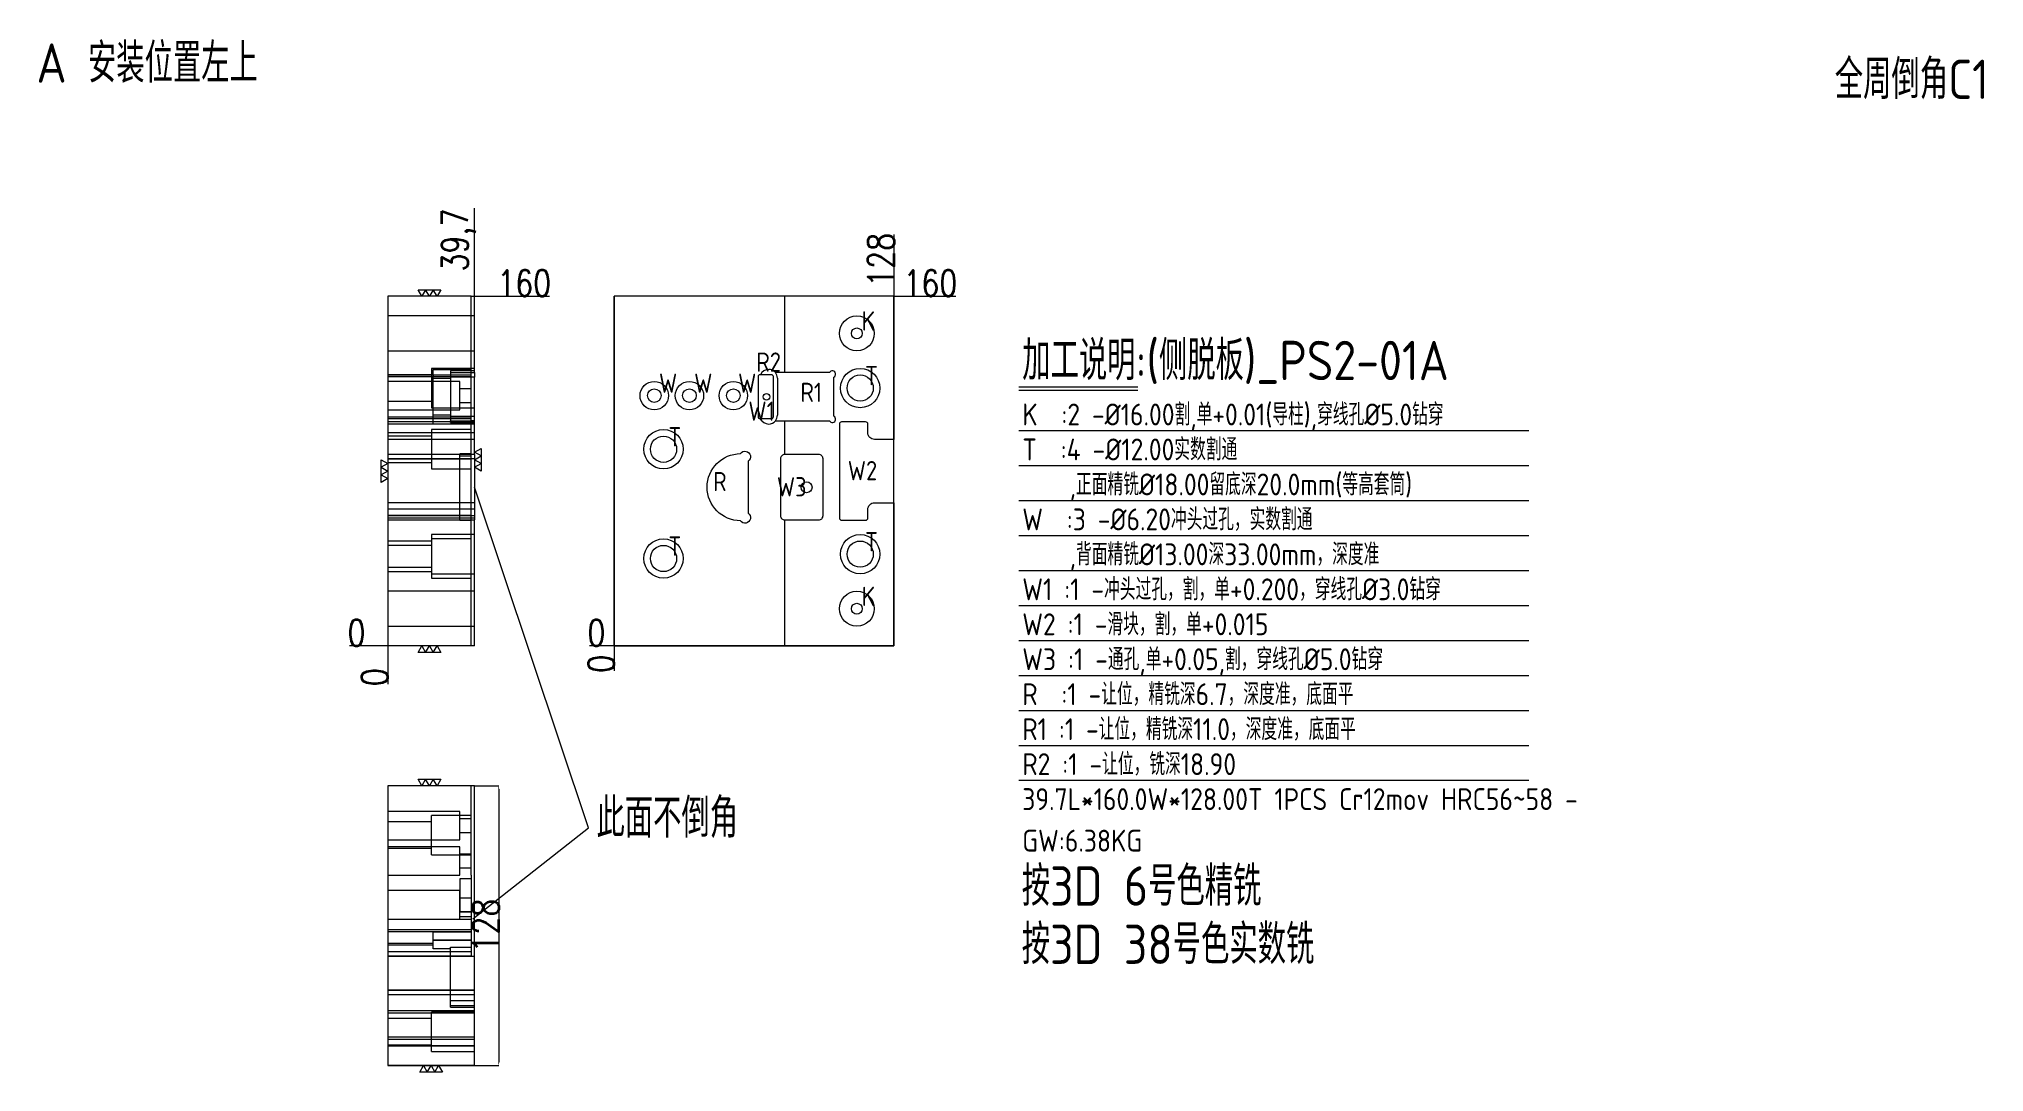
# Model space of a CAD drawing. Header units: millimetres. Extents: x 7004 to 7894, y 29038 to 29511.
import ezdxf

# ---------------------------------------------------------------- set-up
doc = ezdxf.new("R2010")
doc.units = ezdxf.units.MM
doc.linetypes.add('DASHED', pattern=[0])
doc.layers.add('151', color=7, linetype='Continuous', true_color=0xffffff)
doc.layers.add('DIE', color=20, linetype='Continuous', lineweight=20)
doc.layers.add('DIM', color=4, linetype='Continuous', lineweight=20)
doc.layers.add('PS2', color=7, linetype='Continuous')
doc.layers.add('PS2_W', color=1, linetype='Continuous')
doc.styles.add('gbenor', font='gbenor.shx', dxfattribs={"bigfont": 'gbcbig.shx'})
doc.styles.add('TXT', font='txt.shx', dxfattribs={"width": 0.8, "bigfont": 'ctxt.shx'})
doc.dimstyles.new('零件', dxfattribs={"dimscale": 1.5, "dimtxt": 8, "dimasz": 1, "dimexe": 0, "dimexo": 0, "dimgap": 0, "dimtad": 1, "dimtxsty": 'TXT', "dimcen": 0, "dimclrd": 252, "dimclre": 252, "dimclrt": 4, "dimazin": 3, "dimtp": 0.001, "dimtm": 0.001, "dimtfac": 1, "dimtmove": 0, "dimatfit": 3, "dimlwd": 5, "dimlwe": 5})

# ---------------------------------------------------------------- blocks, each defined once
blk = doc.blocks.new('*D1107')
at = {"layer": 'Defpoints', "color": 0}
for p in [(7203.2, 29392.78), (7214.3, 29392.78), (7163.5, 29232.78)]:
    blk.add_point(p, dxfattribs=at)
at = {"layer": 'DIM', "color": 252, "lineweight": 5}
blk.add_line((7203.2, 29392.78), (7237.61, 29392.78), dxfattribs=at)
at = {"layer": 'DIM', "color": 4, "lineweight": 5, "insert": (7225.95, 29398.78), "char_height": 12, "attachment_point": 5, "style": 'TXT'}
blk.add_mtext('160', dxfattribs=at)
blk = doc.blocks.new('*D1108')
at = {"layer": 'Defpoints', "color": 0}
for p in [(7152.4, 29232.78), (7163.5, 29232.78), (7163.5, 29232.78)]:
    blk.add_point(p, dxfattribs=at)
at = {"layer": 'DIM', "color": 252, "lineweight": 5}
blk.add_line((7163.5, 29232.78), (7146, 29232.78), dxfattribs=at)
at = {"layer": 'DIM', "color": 4, "lineweight": 5, "insert": (7149.2, 29238.78), "char_height": 12, "attachment_point": 5, "style": 'TXT'}
blk.add_mtext('0', dxfattribs=at)
blk = doc.blocks.new('*D1109')
at = {"layer": 'Defpoints', "color": 0}
for p in [(7163.5, 29232.78), (7163.5, 29232.78), (7163.5, 29221.68)]:
    blk.add_point(p, dxfattribs=at)
at = {"layer": 'DIM', "color": 252, "lineweight": 5}
blk.add_line((7163.5, 29232.78), (7163.5, 29215.28), dxfattribs=at)
at = {"layer": 'DIM', "color": 4, "lineweight": 5, "insert": (7157.5, 29218.48), "char_height": 12, "attachment_point": 5, "rotation": 90, "style": 'TXT'}
blk.add_mtext('0', dxfattribs=at)
blk = doc.blocks.new('*D1110')
at = {"layer": 'Defpoints', "color": 0}
for p in [(7203.2, 29403.88), (7203.2, 29392.78), (7163.5, 29232.78)]:
    blk.add_point(p, dxfattribs=at)
at = {"layer": 'DIM', "color": 252, "lineweight": 5}
for p, q in [((7203.2, 29400.88), (7203.2, 29433.14)), ((7203.2, 29397.88), (7203.2, 29400.88)), ((7203.2, 29392.78), (7203.2, 29397.88))]:
    blk.add_line(p, q, dxfattribs=at)
at = {"layer": 'DIM', "color": 4, "lineweight": 5, "insert": (7196.05, 29418.51), "char_height": 12, "attachment_point": 5, "rotation": 90, "style": 'TXT'}
blk.add_mtext('39,7', dxfattribs=at)
blk = doc.blocks.new('*D1111')
at = {"layer": 'Defpoints', "color": 0}
for p in [(7203.2, 29168.78), (7203.2, 29040.78), (7214.3, 29040.78)]:
    blk.add_point(p, dxfattribs=at)
at = {"layer": 'DIM', "color": 252, "lineweight": 5}
for p, q in [((7203.2, 29168.78), (7214.3, 29168.78)), ((7214.3, 29167.28), (7214.3, 29042.28)), ((7203.2, 29040.78), (7214.3, 29040.78))]:
    blk.add_line(p, q, dxfattribs=at)
at = {"layer": 'DIM', "color": 252}
for points in [[(7214.55, 29167.28), (7214.05, 29167.28), (7214.3, 29168.78)], [(7214.05, 29042.28), (7214.55, 29042.28), (7214.3, 29040.78)]]:
    blk.add_solid(points, dxfattribs=at)
at = {"layer": 'DIM', "color": 4, "lineweight": 5, "insert": (7208.3, 29104.78), "char_height": 12, "attachment_point": 5, "rotation": 90, "style": 'TXT'}
blk.add_mtext('128', dxfattribs=at)
blk = doc.blocks.new('*D1112')
at = {"layer": 'Defpoints', "color": 0}
for p in [(7395.2, 29392.78), (7400.2, 29392.78), (7267.2, 29232.78)]:
    blk.add_point(p, dxfattribs=at)
at = {"layer": 'DIM', "color": 252, "lineweight": 5}
blk.add_line((7395.2, 29392.78), (7423.51, 29392.78), dxfattribs=at)
at = {"layer": 'DIM', "color": 4, "lineweight": 5, "insert": (7411.85, 29398.78), "char_height": 12, "attachment_point": 5, "style": 'TXT'}
blk.add_mtext('160', dxfattribs=at)
blk = doc.blocks.new('*D1113')
at = {"layer": 'Defpoints', "color": 0}
for p in [(7262.2, 29232.78), (7267.2, 29232.78), (7267.2, 29232.78)]:
    blk.add_point(p, dxfattribs=at)
at = {"layer": 'DIM', "color": 252, "lineweight": 5}
blk.add_line((7267.2, 29232.78), (7255.8, 29232.78), dxfattribs=at)
at = {"layer": 'DIM', "color": 4, "lineweight": 5, "insert": (7259, 29238.78), "char_height": 12, "attachment_point": 5, "style": 'TXT'}
blk.add_mtext('0', dxfattribs=at)
blk = doc.blocks.new('*D1114')
at = {"layer": 'Defpoints', "color": 0}
for p in [(7267.2, 29232.78), (7267.2, 29232.78), (7267.2, 29227.78)]:
    blk.add_point(p, dxfattribs=at)
at = {"layer": 'DIM', "color": 252, "lineweight": 5}
blk.add_line((7267.2, 29232.78), (7267.2, 29221.38), dxfattribs=at)
at = {"layer": 'DIM', "color": 4, "lineweight": 5, "insert": (7261.2, 29224.58), "char_height": 12, "attachment_point": 5, "rotation": 90, "style": 'TXT'}
blk.add_mtext('0', dxfattribs=at)
blk = doc.blocks.new('*D1115')
at = {"layer": 'Defpoints', "color": 0}
for p in [(7395.2, 29397.78), (7395.2, 29392.78), (7267.2, 29232.78)]:
    blk.add_point(p, dxfattribs=at)
at = {"layer": 'DIM', "color": 252, "lineweight": 5}
blk.add_line((7395.2, 29392.78), (7395.2, 29421.1), dxfattribs=at)
at = {"layer": 'DIM', "color": 4, "lineweight": 5, "insert": (7389.2, 29409.44), "char_height": 12, "attachment_point": 5, "rotation": 90, "style": 'TXT'}
blk.add_mtext('128', dxfattribs=at)

msp = doc.modelspace()

# ---------------------------------------------------------------- linework, layer by layer
at = {"layer": '151', "color": 2, "linetype": 'Continuous', "lineweight": 5}
msp.add_lwpolyline([(7324.952, 29320.765, -1.2034949), (7328.428, 29317.289), (7328.428, 29293.523, -1.2034949), (7324.952, 29290.048, -0.9950659)], format="xyb", close=True, dxfattribs=at)
at = {"layer": 'DIE', "color": 4, "linetype": 'Continuous', "lineweight": 5, "ltscale": 0.2}
for p, q in [((7255.425, 29149.555), (7203.198, 29305.406)), ((7202.498, 29107.912), (7255.425, 29149.555))]:
    msp.add_line(p, q, dxfattribs=at)
at = {"layer": 'DIE', "color": 1, "linetype": 'Continuous', "lineweight": 5}
for points in [[(7187.794, 29395.781), (7186.062, 29392.781), (7184.33, 29395.781), (7182.598, 29392.781), (7180.866, 29395.781), (7179.133, 29392.781), (7177.401, 29395.781), (7187.794, 29395.781)], [(7160.497, 29317.978), (7163.497, 29316.245), (7160.497, 29314.513), (7163.497, 29312.781), (7160.497, 29311.049), (7163.497, 29309.317), (7160.497, 29307.585), (7160.497, 29317.978)], [(7206.198, 29312.781), (7203.198, 29314.513), (7206.198, 29316.245), (7203.198, 29317.978), (7206.198, 29319.71), (7203.198, 29321.442), (7206.198, 29323.174), (7206.198, 29312.781)], [(7177.401, 29229.781), (7179.133, 29232.781), (7180.866, 29229.781), (7182.598, 29232.781), (7184.33, 29229.781), (7186.062, 29232.781), (7187.794, 29229.781), (7177.401, 29229.781)], [(7187.794, 29171.781), (7186.062, 29168.781), (7184.33, 29171.781), (7182.598, 29168.781), (7180.866, 29171.781), (7179.133, 29168.781), (7177.401, 29171.781), (7187.794, 29171.781)], [(7178.151, 29037.781), (7179.883, 29040.781), (7181.616, 29037.781), (7183.348, 29040.781), (7185.08, 29037.781), (7186.812, 29040.781), (7188.544, 29037.781), (7178.151, 29037.781)]]:
    msp.add_lwpolyline(points, close=True, dxfattribs=at)
at = {"layer": 'DIM', "color": 8, "linetype": 'Continuous', "lineweight": 5}
for p, q in [((7452.398, 29351.281), (7506.83, 29351.281)), ((7452.398, 29349.781), (7506.83, 29349.781)), ((7452.398, 29331.281), (7685.678, 29331.281)), ((7452.398, 29315.281), (7685.678, 29315.281)), ((7452.398, 29299.281), (7685.678, 29299.281)), ((7452.398, 29283.281), (7685.678, 29283.281)), ((7452.398, 29267.281), (7685.678, 29267.281)), ((7452.398, 29251.281), (7685.678, 29251.281)), ((7452.398, 29235.281), (7685.678, 29235.281)), ((7452.398, 29219.281), (7685.678, 29219.281)), ((7452.398, 29203.281), (7685.678, 29203.281)), ((7452.398, 29187.281), (7685.678, 29187.281)), ((7452.398, 29171.281), (7685.678, 29171.281))]:
    msp.add_line(p, q, dxfattribs=at)
at = {"layer": 'DIM', "color": 252, "linetype": 'DASHED', "lineweight": 5}
msp.add_lwpolyline([(7267.198, 29392.781), (7267.198, 29232.781), (7395.198, 29232.781), (7395.198, 29392.781)], close=True, dxfattribs=at)
at = {"layer": 'DIM', "color": 252, "linetype": 'DASHED', "lineweight": 5, "ltscale": 0.492093}
msp.add_lwpolyline([(7163.497, 29040.781), (7203.198, 29040.781), (7203.198, 29168.781), (7163.497, 29168.781)], close=True, dxfattribs=at)
at = {"layer": 'PS2', "color": 2, "linetype": 'Continuous', "lineweight": 5}
for p, q in [((7201.698, 29392.781), (7163.497, 29392.781)), ((7163.497, 29392.781), (7163.497, 29232.781)), ((7201.698, 29392.781), (7203.198, 29392.781)), ((7201.698, 29232.781), (7201.698, 29392.781)), ((7203.198, 29357.825), (7203.198, 29392.781)), ((7345.228, 29392.781), (7267.198, 29392.781)), ((7267.198, 29232.781), (7267.198, 29392.781)), ((7395.198, 29392.781), (7345.228, 29392.781)), ((7345.228, 29357.825), (7345.228, 29392.781)), ((7395.198, 29392.781), (7395.198, 29327.281)), ((7201.698, 29357.825), (7203.198, 29357.825)), ((7203.198, 29355.795), (7201.698, 29355.795)), ((7203.198, 29357.825), (7203.198, 29355.795)), ((7203.198, 29337.855), (7203.198, 29355.795)), ((7345.228, 29357.825), (7340.967, 29357.825)), ((7341.846, 29355.323), (7341.846, 29338.323)), ((7365.668, 29357.825), (7345.228, 29357.825)), ((7367.698, 29337.855), (7367.698, 29355.795)), ((7201.698, 29337.855), (7203.198, 29337.855)), ((7203.198, 29335.825), (7201.698, 29335.825)), ((7203.198, 29335.825), (7203.198, 29337.855)), ((7203.198, 29320.406), (7203.198, 29335.825)), ((7337.846, 29334.323), (7337.846, 29334.323)), ((7340.971, 29335.825), (7345.228, 29335.825)), ((7345.228, 29335.825), (7365.668, 29335.825)), ((7345.228, 29320.406), (7345.228, 29335.825)), ((7203.198, 29320.406), (7201.698, 29320.406)), ((7395.198, 29298.281), (7395.198, 29232.781)), ((7201.698, 29290.406), (7203.198, 29290.406)), ((7203.198, 29232.781), (7203.198, 29290.406)), ((7345.228, 29232.781), (7345.228, 29290.406)), ((7203.198, 29232.781), (7163.497, 29232.781)), ((7345.228, 29232.781), (7267.198, 29232.781)), ((7395.198, 29232.781), (7345.228, 29232.781)), ((7163.497, 29168.781), (7163.497, 29040.781)), ((7201.698, 29168.781), (7163.497, 29168.781)), ((7201.698, 29127.844), (7201.698, 29168.781)), ((7201.698, 29090.751), (7203.198, 29090.751)), ((7203.198, 29040.781), (7203.198, 29090.751)), ((7203.198, 29040.781), (7163.497, 29040.781))]:
    msp.add_line(p, q, dxfattribs=at)
at = {"layer": 'PS2', "color": 2, "linetype": 'DASHED', "lineweight": 5, "ltscale": 0.492093}
for p, q in [((7203.198, 29359.782), (7183.497, 29359.782)), ((7183.497, 29359.782), (7183.497, 29341.78)), ((7196.497, 29353.806), (7163.497, 29353.806)), ((7203.198, 29358.618), (7192.198, 29358.618)), ((7192.198, 29358.618), (7192.198, 29357.825)), ((7201.698, 29355.795), (7192.198, 29355.795)), ((7196.497, 29340.806), (7196.497, 29353.806)), ((7183.497, 29341.78), (7203.198, 29341.78)), ((7163.497, 29340.806), (7196.497, 29340.806)), ((7192.198, 29337.855), (7201.698, 29337.855)), ((7192.198, 29335.032), (7192.198, 29335.825)), ((7192.198, 29335.032), (7203.198, 29335.032)), ((7201.698, 29331.782), (7183.497, 29331.782)), ((7183.497, 29331.782), (7183.497, 29313.78)), ((7196.498, 29290.147), (7196.498, 29320.665)), ((7201.698, 29320.665), (7196.498, 29320.665)), ((7183.497, 29313.78), (7201.698, 29313.78)), ((7201.698, 29290.147), (7196.498, 29290.147)), ((7203.198, 29283.782), (7183.497, 29283.782)), ((7183.497, 29283.782), (7183.497, 29281.782)), ((7201.698, 29281.782), (7183.497, 29281.782)), ((7183.497, 29281.782), (7183.497, 29263.78)), ((7183.497, 29265.78), (7203.198, 29265.78)), ((7183.497, 29263.78), (7201.698, 29263.78)), ((7196.497, 29157.001), (7163.497, 29157.001)), ((7201.698, 29155.252), (7183.497, 29155.252)), ((7183.497, 29137.25), (7183.497, 29155.252)), ((7196.497, 29144.001), (7196.497, 29157.001)), ((7163.497, 29144.001), (7196.497, 29144.001)), ((7196.497, 29140.901), (7163.497, 29140.901)), ((7183.497, 29137.25), (7201.698, 29137.25)), ((7196.497, 29127.901), (7196.497, 29140.901)), ((7163.497, 29127.901), (7196.497, 29127.901)), ((7201.698, 29127.844), (7201.698, 29090.751)), ((7196.497, 29120.801), (7163.497, 29120.801)), ((7196.497, 29107.801), (7196.497, 29120.801)), ((7201.698, 29126.21), (7196.498, 29126.21)), ((7196.498, 29126.21), (7196.498, 29110.951)), ((7196.498, 29108.751), (7196.498, 29110.951)), ((7163.497, 29107.801), (7196.497, 29107.801)), ((7201.698, 29107.651), (7196.498, 29107.651)), ((7192.198, 29095.012), (7201.698, 29095.012)), ((7192.198, 29070.311), (7192.198, 29095.009)), ((7192.198, 29095.009), (7201.698, 29095.009)), ((7203.198, 29065.252), (7183.497, 29065.252)), ((7183.497, 29047.25), (7183.497, 29065.252)), ((7192.198, 29067.488), (7192.198, 29070.311)), ((7203.198, 29070.311), (7192.198, 29070.311)), ((7192.198, 29068.281), (7203.198, 29068.281)), ((7192.198, 29067.488), (7203.198, 29067.488)), ((7183.497, 29047.25), (7203.198, 29047.25)), ((7163.497, 29040.781), (7163.497, 29040.781)), ((7203.198, 29040.781), (7203.198, 29040.781))]:
    msp.add_line(p, q, dxfattribs=at)
at = {"layer": 'PS2', "color": 31, "linetype": 'DASHED', "lineweight": 5, "ltscale": 0.492093}
for p, q in [((7184.298, 29356.825), (7184.298, 29359.323)), ((7184.298, 29359.323), (7194.981, 29359.323)), ((7194.981, 29359.323), (7201.698, 29359.323)), ((7337.846, 29359.323), (7337.846, 29359.323)), ((7192.198, 29357.825), (7192.198, 29355.323)), ((7192.198, 29357.825), (7201.698, 29357.825)), ((7192.198, 29355.323), (7192.198, 29338.323)), ((7184.298, 29334.323), (7184.298, 29336.825)), ((7201.698, 29334.323), (7184.298, 29334.323)), ((7192.198, 29338.323), (7192.198, 29335.825)), ((7192.198, 29335.825), (7201.698, 29335.825)), ((7184.298, 29098.133), (7184.298, 29101.842)), ((7184.298, 29098.133), (7184.298, 29098.133)), ((7184.298, 29094.133), (7184.298, 29098.133)), ((7192.198, 29094.133), (7184.298, 29094.133)), ((7192.198, 29095.012), (7192.198, 29095.009))]:
    msp.add_line(p, q, dxfattribs=at)
at = {"layer": 'PS2', "color": 155, "linetype": 'DASHED', "lineweight": 5, "ltscale": 0.492093}
for p, q in [((7163.497, 29356.025), (7184.298, 29356.025)), ((7163.497, 29356.025), (7201.698, 29356.025)), ((7184.298, 29355.323), (7192.198, 29355.323)), ((7163.497, 29337.625), (7184.298, 29337.625)), ((7163.497, 29337.625), (7201.698, 29337.625)), ((7203.198, 29334.281), (7163.497, 29334.281)), ((7203.198, 29334.281), (7163.497, 29334.281)), ((7192.198, 29338.323), (7184.298, 29338.323)), ((7203.198, 29330.281), (7163.497, 29330.281)), ((7201.697, 29318.406), (7163.497, 29318.406)), ((7163.497, 29318.406), (7201.698, 29318.406)), ((7201.698, 29319.561), (7196.498, 29319.561)), ((7203.198, 29295.281), (7163.497, 29295.281)), ((7163.497, 29292.406), (7201.697, 29292.406)), ((7201.698, 29292.406), (7163.497, 29292.406)), ((7203.198, 29291.281), (7163.497, 29291.281)), ((7203.198, 29291.281), (7163.497, 29291.281)), ((7201.698, 29291.251), (7196.498, 29291.251)), ((7201.698, 29110.951), (7196.498, 29110.951)), ((7201.698, 29110.951), (7196.498, 29110.951)), ((7163.497, 29102.181), (7201.698, 29102.181)), ((7163.497, 29102.181), (7201.698, 29102.181)), ((7201.698, 29108.751), (7196.498, 29108.751)), ((7201.698, 29108.751), (7196.498, 29108.751)), ((7163.497, 29096.781), (7184.298, 29096.781)), ((7163.497, 29096.781), (7184.298, 29096.781)), ((7184.298, 29098.133), (7194.981, 29098.133)), ((7194.981, 29098.133), (7184.298, 29098.133)), ((7201.698, 29098.133), (7184.298, 29098.133)), ((7184.298, 29098.133), (7201.698, 29098.133)), ((7194.981, 29098.133), (7201.698, 29098.133)), ((7201.698, 29098.133), (7194.981, 29098.133)), ((7201.698, 29090.751), (7163.497, 29090.751)), ((7163.497, 29090.751), (7201.698, 29090.751)), ((7163.497, 29075.251), (7203.198, 29075.251)), ((7203.198, 29075.251), (7163.497, 29075.251)), ((7203.198, 29064.751), (7163.497, 29064.751)), ((7203.198, 29064.751), (7163.497, 29064.751)), ((7203.198, 29053.751), (7163.497, 29053.751)), ((7203.198, 29053.751), (7163.497, 29053.751)), ((7203.198, 29049.751), (7163.497, 29049.751)), ((7203.198, 29049.751), (7163.497, 29049.751))]:
    msp.add_line(p, q, dxfattribs=at)
at = {"layer": 'PS2', "color": 155, "linetype": 'Continuous', "lineweight": 5}
for p, q in [((7203.198, 29318.406), (7201.697, 29318.406)), ((7201.697, 29292.406), (7203.198, 29292.406))]:
    msp.add_line(p, q, dxfattribs=at)
at = {"layer": 'PS2', "color": 1, "linetype": 'Continuous', "lineweight": 5}
for points in [[(7332.998, 29356.025), (7332.998, 29337.625, 0.4142136), (7333.798, 29336.825), (7334.137, 29336.825), (7339.198, 29336.825, 0.4142136), (7339.998, 29337.625), (7339.998, 29356.025, 0.4142136), (7339.198, 29356.825), (7334.139, 29356.825), (7333.798, 29356.825, 0.4142136)], [(7362.728, 29318.406, 0.4142136), (7360.728, 29320.406), (7345.228, 29320.406, 0.4142136), (7343.228, 29318.406), (7343.228, 29292.406, 0.4142136), (7345.228, 29290.406), (7360.728, 29290.406, 0.4142136), (7362.728, 29292.406)]]:
    msp.add_lwpolyline(points, format="xyb", close=True, dxfattribs=at)
msp.add_lwpolyline([(7395.198, 29327.281), (7386.228, 29327.281, -0.4142136), (7383.228, 29330.281), (7383.228, 29334.281, 0.4142136), (7382.228, 29335.281), (7371.228, 29335.281, 0.4142136), (7370.228, 29334.281), (7370.228, 29291.281, 0.4142136), (7371.228, 29290.281), (7382.228, 29290.281, 0.4142136), (7383.228, 29291.281), (7383.228, 29295.281, -0.4142136), (7386.228, 29298.281), (7395.198, 29298.281)], format="xyb", dxfattribs=at)
for centre, radius in [((7378.198, 29375.781), 8), ((7285.478, 29347.306), 3.1), ((7301.578, 29347.306), 3.1), ((7321.678, 29347.306), 3.1), ((7379.728, 29350.781), 6.001), ((7289.728, 29322.781), 6.001), ((7289.728, 29272.781), 6.001), ((7379.728, 29274.781), 6.001), ((7378.198, 29249.781), 8)]:
    msp.add_circle(centre, radius, dxfattribs=at)
at = {"layer": 'PS2', "color": 42, "linetype": 'Continuous', "lineweight": 5}
for centre, radius in [((7378.198, 29375.781), 2.5), ((7336.898, 29346.781), 1.5), ((7355.198, 29305.381), 2.5), ((7378.198, 29249.781), 2.5)]:
    msp.add_circle(centre, radius, dxfattribs=at)
at = {"layer": 'PS2', "color": 2, "linetype": 'Continuous', "lineweight": 5}
for centre in [(7379.728, 29350.781), (7289.728, 29322.781), (7289.728, 29272.781), (7379.728, 29274.781)]:
    msp.add_circle(centre, 9.001, dxfattribs=at)
at = {"layer": 'PS2', "color": 2, "linetype": 'DASHED', "lineweight": 5, "ltscale": 0.492093}
for centre in [(7285.478, 29347.306), (7301.578, 29347.306), (7321.678, 29347.306)]:
    msp.add_circle(centre, 6.5, dxfattribs=at)
at = {"layer": 'PS2', "color": 2, "linetype": 'Continuous', "lineweight": 5}
for centre, radius, start, end in [((7337.846, 29355.323), 4, 90, 157.937659), ((7337.846, 29355.323), 4, 38.727646, 90), ((7337.846, 29355.323), 4, 0, 38.727646), ((7366.991, 29357.118), 1.5, 298.125506, 151.874464), ((7337.846, 29338.323), 4, 201.98641, 270), ((7337.846, 29338.323), 4, 270, 321.362526), ((7337.846, 29338.323), 4, 321.362526, 0), ((7366.991, 29336.532), 1.5, 208.125506, 61.874494)]:
    msp.add_arc(centre, radius, start, end, dxfattribs=at)
at = {"layer": 'PS2', "color": 2, "linetype": 'DASHED', "lineweight": 5, "ltscale": 0.492093}
for points in [[(7196.498, 29320.638), (7196.498, 29320.634), (7196.498, 29320.63), (7196.498, 29320.626)], [(7196.498, 29320.557), (7196.498, 29320.55), (7196.498, 29320.542), (7196.498, 29320.535)], [(7196.498, 29320.043), (7196.498, 29320.028), (7196.498, 29320.013), (7196.498, 29319.998)], [(7196.498, 29290.255), (7196.498, 29290.248), (7196.498, 29290.241), (7196.498, 29290.235)]]:
    msp.add_open_spline(points, degree=3, dxfattribs=at)
for points, knots in [([(7196.498, 29320.603), (7196.498, 29320.602), (7196.498, 29320.601), (7196.498, 29320.596), (7196.498, 29320.591), (7196.498, 29320.586)], [0, 0, 0, 0, 0.1720996, 0.1720996, 1, 1, 1, 1]), ([(7196.498, 29319.93), (7196.498, 29319.914), (7196.498, 29319.898), (7196.498, 29319.882), (7196.498, 29319.882), (7196.498, 29319.881)], [0, 0, 0, 0, 0.9836804, 0.9836804, 1, 1, 1, 1]), ([(7196.498, 29290.504), (7196.498, 29290.493), (7196.498, 29290.482), (7196.498, 29290.471), (7196.498, 29290.47), (7196.498, 29290.469)], [0, 0, 0, 0, 0.9165786, 0.9165786, 1, 1, 1, 1]), ([(7196.498, 29107.651), (7196.498, 29107.651), (7196.498, 29107.659), (7196.498, 29107.679), (7196.498, 29107.688), (7196.498, 29107.709), (7196.498, 29107.721), (7196.498, 29107.762), (7196.498, 29107.796), (7196.498, 29107.846), (7196.498, 29107.856), (7196.498, 29107.878), (7196.498, 29107.889), (7196.498, 29107.923), (7196.498, 29107.947), (7196.498, 29108.023), (7196.498, 29108.079), (7196.498, 29108.154), (7196.498, 29108.169), (7196.498, 29108.2), (7196.498, 29108.247), (7196.498, 29108.328), (7196.498, 29108.396), (7196.498, 29108.447), (7196.498, 29108.465), (7196.498, 29108.5), (7196.498, 29108.518), (7196.498, 29108.607), (7196.498, 29108.679), (7196.498, 29108.751)], [0, 0, 0, 0, 0.125, 0.125, 0.1875, 0.1875, 0.25, 0.25, 0.375, 0.375, 0.40625, 0.40625, 0.4375, 0.4375, 0.5, 0.5, 0.625, 0.625, 0.65625, 0.65625, 0.6875, 0.75, 0.8125, 0.8125, 0.84375, 0.84375, 0.875, 0.875, 1, 1, 1, 1]), ([(7196.498, 29108.386), (7196.498, 29108.384), (7196.498, 29108.382), (7196.498, 29108.368), (7196.498, 29108.355), (7196.498, 29108.343)], [0, 0, 0, 0, 0.1286126, 0.1286126, 1, 1, 1, 1]), ([(7196.498, 29108.066), (7196.498, 29108.062), (7196.498, 29108.058), (7196.498, 29108.048), (7196.498, 29108.042), (7196.498, 29108.037)], [0, 0, 0, 0, 0.4365622, 0.4365622, 1, 1, 1, 1])]:
    msp.add_open_spline(points, degree=3, knots=knots, dxfattribs=at)
at = {"layer": 'PS2_W', "color": 1, "linetype": 'DASHED', "lineweight": 5, "ltscale": 0.492093}
for p, q in [((7203.198, 29383.782), (7163.497, 29383.782)), ((7163.497, 29367.781), (7203.198, 29367.781)), ((7163.497, 29356.825), (7201.698, 29356.825)), ((7183.497, 29356.782), (7163.497, 29356.782)), ((7184.298, 29356.825), (7184.298, 29356.025)), ((7184.298, 29337.625), (7184.298, 29356.025)), ((7201.698, 29350.406), (7196.497, 29350.406)), ((7163.497, 29344.78), (7183.497, 29344.78)), ((7196.497, 29344.206), (7201.698, 29344.206)), ((7163.497, 29336.825), (7201.698, 29336.825)), ((7203.198, 29335.281), (7163.497, 29335.281)), ((7184.298, 29336.825), (7184.298, 29337.625)), ((7183.497, 29328.782), (7163.497, 29328.782)), ((7203.198, 29327.281), (7163.497, 29327.281)), ((7201.698, 29320.406), (7163.497, 29320.406)), ((7163.497, 29316.78), (7183.497, 29316.78)), ((7203.198, 29298.281), (7163.497, 29298.281)), ((7163.497, 29290.406), (7201.698, 29290.406)), ((7203.198, 29290.281), (7163.497, 29290.281)), ((7183.497, 29280.782), (7163.497, 29280.782)), ((7183.497, 29278.782), (7163.497, 29278.782)), ((7163.497, 29268.78), (7183.497, 29268.78)), ((7163.497, 29266.78), (7183.497, 29266.78)), ((7203.198, 29257.782), (7163.497, 29257.782)), ((7163.497, 29241.781), (7203.198, 29241.781)), ((7183.497, 29152.252), (7163.497, 29152.252)), ((7201.698, 29153.601), (7196.497, 29153.601)), ((7196.497, 29147.401), (7201.698, 29147.401)), ((7163.497, 29140.25), (7183.497, 29140.25)), ((7201.698, 29137.501), (7196.497, 29137.501)), ((7196.497, 29131.301), (7201.698, 29131.301)), ((7201.698, 29117.401), (7196.497, 29117.401)), ((7196.497, 29111.201), (7201.698, 29111.201)), ((7163.497, 29102.981), (7201.698, 29102.981)), ((7201.698, 29101.842), (7184.298, 29101.842)), ((7201.698, 29101.84), (7184.298, 29101.84)), ((7163.497, 29095.981), (7184.298, 29095.981)), ((7201.698, 29092.751), (7163.497, 29092.751)), ((7163.497, 29073.251), (7203.198, 29073.251)), ((7203.198, 29065.782), (7163.497, 29065.782)), ((7203.198, 29065.751), (7163.497, 29065.751)), ((7183.497, 29062.252), (7163.497, 29062.252)), ((7203.198, 29052.751), (7163.497, 29052.751)), ((7163.497, 29050.25), (7183.497, 29050.25)), ((7163.497, 29049.781), (7203.198, 29049.781))]:
    msp.add_line(p, q, dxfattribs=at)
at = {"layer": 'PS2_W', "color": 1, "linetype": 'Continuous', "lineweight": 5}
for p, q in [((7203.198, 29320.406), (7203.198, 29318.406)), ((7203.198, 29318.406), (7203.198, 29292.406)), ((7203.198, 29292.406), (7203.198, 29290.406))]:
    msp.add_line(p, q, dxfattribs=at)

# ---------------------------------------------------------------- texts
at = {"layer": 'DIM', "color": 21, "lineweight": 5, "style": 'gbenor'}
msp.add_text('A 安装位置左上', height=18, dxfattribs=at).set_placement((7002.775, 29490.505))
at = {"layer": 'DIM', "color": 6, "lineweight": 5, "style": 'gbenor'}
msp.add_text('全周倒角C1', height=18, dxfattribs=at).set_placement((7825.738, 29483.036))
at = {"layer": 'DIM', "color": 4, "lineweight": 5, "style": 'gbenor'}
for s, height, p in [('K', 8.8, (7380.383, 29377.066)), ('加工说明:(侧脱板)_PS2-01A', 18, (7453.896, 29354.388)), ('R2', 8.8, (7332.164, 29358.269)), ('T', 8.8, (7381.933, 29352.076)), ('W', 8.8, (7287.633, 29348.576)), ('W', 8.8, (7303.733, 29348.576)), ('W', 8.8, (7323.833, 29348.576)), ('R1', 8.8, (7352.352, 29344.408)), ('W1', 8.8, (7328.537, 29335.798)), ('T', 8.8, (7291.933, 29324.076)), ('W2', 8.8, (7374.035, 29308.586)), ('R', 8.8, (7312.403, 29303.581)), ('W3', 8.8, (7341.587, 29301.211)), ('T', 8.8, (7291.933, 29274.076)), ('T', 8.8, (7381.933, 29276.076)), ('K', 8.8, (7380.383, 29251.066)), ('R2 :1 -让位，铣深18.90', 10, (7453.898, 29173.674)), ('此面不倒角', 18, (7259.035, 29145.031)), ('39.7L*160.0W*128.00T 1PCS Cr12mov HRC56~58 -', 10, (7453.898, 29157.674)), ('GW:6.38KG', 10, (7453.898, 29138.674))]:
    msp.add_text(s, height=height, dxfattribs=at).set_placement(p)
at = {"layer": 'DIM', "color": 1, "lineweight": 5, "style": 'gbenor'}
for s, p in [('K  :2 -%%C16.00割,单+0.01(导柱),穿线孔%%C5.0钻穿', (7453.898, 29333.674)), ('T  :4 -%%c12.00实数割通', (7453.898, 29317.674)), ('W  :3 -%%c6.20冲头过孔，实数割通', (7453.898, 29285.674)), ('W1 :1 -冲头过孔，割，单+0.200，穿线孔%%C3.0钻穿', (7453.898, 29253.674)), ('W2 :1 -滑块，割，单+0.015', (7453.898, 29237.674)), ('W3 :1 -通孔,单+0.05,割，穿线孔%%c5.0钻穿', (7453.898, 29221.674))]:
    msp.add_text(s, height=10, dxfattribs=at).set_placement(p)
at = {"layer": 'DIM', "color": 2, "lineweight": 5, "style": 'gbenor'}
for s, height, p in [('    ,正面精铣%%C18.00留底深20.0mm(等高套筒)', 10, (7453.898, 29301.674)), ('    ,背面精铣%%C13.00深33.00mm，深度准', 10, (7453.898, 29269.674)), ('R  :1 -让位，精铣深6.7，深度准，底面平', 10, (7453.898, 29205.674)), ('R1 :1 -让位，精铣深11.0，深度准，底面平', 10, (7453.898, 29189.674)), ('按3D 6号色精铣', 18, (7453.652, 29113.925)), ('按3D 38号色实数铣', 18, (7453.652, 29087.253))]:
    msp.add_text(s, height=height, dxfattribs=at).set_placement(p)

# ---------------------------------------------------------------- dimensions: what is measured, and where the dimension line sits
at = {"layer": 'DIM', "lineweight": 5}
for feature_location, offset, dtype, origin, picture, middle in [((7203.198, 29392.781), (0, 11.1), 1, (7163.497, 29232.781), '*D1110', (7196.055, 29418.51)), ((7395.198, 29392.781), (0, 5), 1, (7267.198, 29232.781), '*D1115', (7389.198, 29409.439)), ((7203.198, 29392.781), (11.1, 0), 0, (7163.497, 29232.781), '*D1107', (7225.955, 29398.781)), ((7395.198, 29392.781), (5, 0), 0, (7267.198, 29232.781), '*D1112', (7411.855, 29398.781)), ((7163.497457537, 29232.781388085), (-11.1, 0), 0, (7163.497457537, 29232.781388085), '*D1108', (7149.197457537, 29238.781388085)), ((7267.197713537, 29232.781388085), (-5, 0), 0, (7267.197713537, 29232.781388085), '*D1113', (7258.997713537, 29238.781388085)), ((7163.497457537, 29232.781388085), (0, -11.1), 1, (7163.497457537, 29232.781388085), '*D1109', (7157.497457537, 29218.481388085)), ((7267.197713537, 29232.781388085), (0, -5), 1, (7267.197713537, 29232.781388085), '*D1114', (7261.197713537, 29224.581388085))]:
    dim = msp.add_ordinate_dim(feature_location=feature_location, offset=offset, dtype=dtype, origin=origin, dimstyle='零件', dxfattribs=at)
    dim.commit()
    dim.dimension.update_dxf_attribs({"geometry": picture, "text_midpoint": middle})
dim = msp.add_linear_dim(base=(7214.298, 29040.781), p1=(7203.198, 29168.781), p2=(7203.198, 29040.781), angle=90, dimstyle='零件', dxfattribs=at)
dim.commit()
dim.dimension.update_dxf_attribs({"geometry": '*D1111', "text_midpoint": (7208.298, 29104.781)})

doc.saveas('drawing.dxf')
